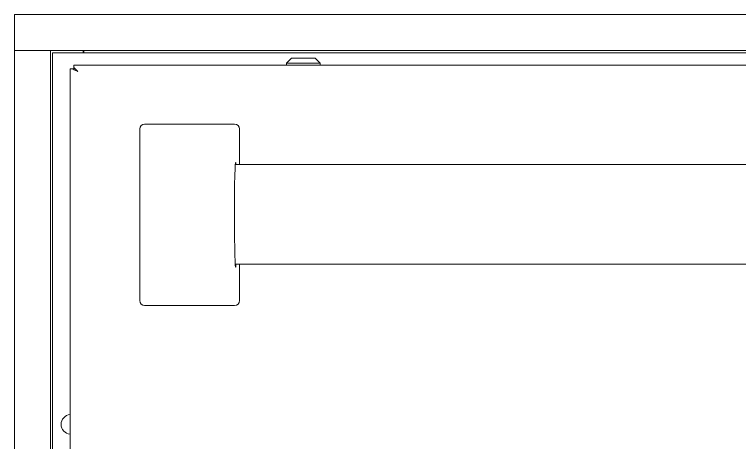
# Model space of a CAD drawing. Header units: millimetres. Extents: x 27602 to 523849, y 322139 to 568360.
# Drawn here: x 161398 to 172402, y 500823 to 507312 of the extents above; entities that cross this region are included whole.
import ezdxf

# ---------------------------------------------------------------- set-up
doc = ezdxf.new("R2010")
doc.units = ezdxf.units.MM

msp = doc.modelspace()

# ---------------------------------------------------------------- linework, layer by layer
at = {"color": 7, "lineweight": 13, "ltscale": 0.01125}
for p, q in [((161399, 507312), (161399, 506767)), ((161398, 506767), (161942, 506767))]:
    msp.add_line(p, q, dxfattribs=at)
at = {"color": 7, "lineweight": 13, "ltscale": 0.03937}
for p, q in [((161399, 507312), (204052, 507312)), ((161398, 495425), (161398, 506767)), ((161399, 506767), (204052, 506767)), ((161942, 495425), (161942, 506767)), ((161974, 506730), (161974, 495462)), ((161974, 506730), (203477, 506730)), ((203145, 506545), (162301, 506545)), ((162243, 506487), (162243, 495864)), ((163299, 502973), (163299, 505576)), ((164739, 505650), (163371, 505650)), ((200698, 505038), (164748, 505038)), ((200698, 503525), (164748, 503525)), ((164739, 502900), (163371, 502900))]:
    msp.add_line(p, q, dxfattribs=at)
at = {"color": 7, "lineweight": 13, "ltscale": 0.003313}
for p in [(161428, 507312), (161748, 507312)]:
    msp.add_line(p, (161588, 507312), dxfattribs=at)
at = {"color": 7, "lineweight": 13, "ltscale": 0.000774984}
for p, q in [((162439, 506730), (162439, 506767)), ((162452, 506730), (162452, 506767))]:
    msp.add_line(p, q, dxfattribs=at)
at = {"color": 7, "lineweight": 13, "ltscale": 0.002227}
for p, q in [((165602, 506648), (165526, 506572)), ((165964, 506648), (166040, 506572))]:
    msp.add_line(p, q, dxfattribs=at)
at = {"color": 7, "lineweight": 13, "ltscale": 0.007475}
msp.add_line((165602, 506648), (165964, 506648), dxfattribs=at)
at = {"color": 7, "lineweight": 13, "ltscale": 0.000780301}
msp.add_line((162301, 506545), (162301, 506507), dxfattribs=at)
at = {"color": 7, "lineweight": 13, "ltscale": 0.010625}
for p, q in [((165526, 506572), (166040, 506572)), ((166040, 506545), (165526, 506545))]:
    msp.add_line(p, q, dxfattribs=at)
at = {"color": 7, "lineweight": 13, "ltscale": 0.000549977}
for p, q in [((165526, 506545), (165526, 506572)), ((166040, 506545), (166040, 506572))]:
    msp.add_line(p, q, dxfattribs=at)
at = {"color": 7, "lineweight": 13, "ltscale": 0.00077928}
msp.add_line((162281, 506487), (162243, 506487), dxfattribs=at)
at = {"color": 7, "lineweight": 13, "ltscale": 0.000415712}
msp.add_line((162281, 506487), (162301, 506487), dxfattribs=at)
at = {"color": 7, "lineweight": 13, "ltscale": 0.00072287}
msp.add_line((162301, 506507), (162301, 506472), dxfattribs=at)
at = {"color": 7, "lineweight": 13, "ltscale": 0.011127}
msp.add_line((164811, 505038), (164811, 505576), dxfattribs=at)
at = {"color": 7, "lineweight": 13, "ltscale": 0.011407}
msp.add_line((164811, 502973), (164811, 503525), dxfattribs=at)
at = {"color": 7, "lineweight": 13, "ltscale": 0.03937}
for points in [[(162281, 506487), (162304, 506475), (162359, 506450)], [(162301, 506507), (162320, 506490), (162359, 506450)], [(164753, 505068), (164753, 505068), (164753, 505068), (164753, 505068), (164752, 505067), (164750, 505058), (164749, 505040), (164745, 504978), (164742, 504871), (164739, 504729), (164736, 504376), (164737, 504001), (164742, 503688), (164746, 503549), (164749, 503507), (164752, 503484), (164752, 503482), (164753, 503482), (164753, 503482), (164753, 503482)], [(164758, 505038), (164755, 505065), (164754, 505067), (164754, 505068), (164753, 505068), (164753, 505068)], [(164753, 503482), (164753, 503482), (164754, 503482), (164754, 503482), (164754, 503483), (164755, 503486), (164759, 503525)]]:
    msp.add_lwpolyline(points, dxfattribs=at)
msp.add_arc((162257, 501097), 151, 95.3932, 264.6068, dxfattribs=at)
for centre, major_axis, start_param, end_param in [((163372, 505576), (9.5, -73), 3.014197, 4.58138), ((164739, 505576), (-9.5, -73), 1.701806, 3.268989), ((163372, 502974), (9.5, 73), 1.701806, 3.268989), ((164739, 502974), (-9.5, 73), 3.014197, 4.58138)]:
    msp.add_ellipse(centre, major_axis=major_axis, ratio=0.985958, start_param=start_param, end_param=end_param, dxfattribs=at)

doc.saveas('drawing.dxf')
